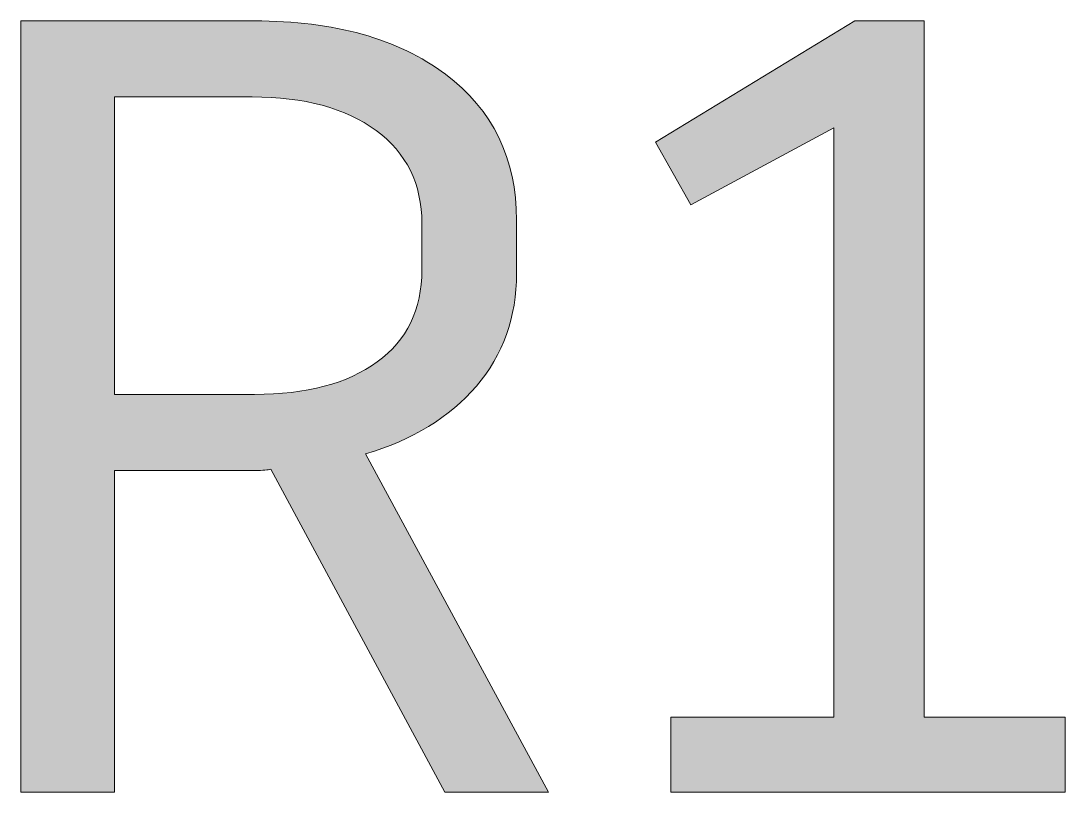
# Model space of a CAD drawing. Header units: millimetres. Extents: x 3.66 to 8.14, y -3.35 to -0.05.
import ezdxf

# ---------------------------------------------------------------- set-up
doc = ezdxf.new("R2010")
doc.units = ezdxf.units.MM
doc.header["$MEASUREMENT"] = 0
doc.layers.add('Layer 1', color=7, linetype='Continuous', lineweight=0)

# ---------------------------------------------------------------- blocks, each defined once
blk = doc.blocks.new('Block_0')
at = {"layer": 'Layer 1', "transparency": 33554687}
h = blk.add_hatch(color=7, dxfattribs=at)
h.dxf.hatch_style = 2
edge = h.paths.add_edge_path()
edge.add_spline(control_points=[(5.1893, -1.5087), (5.3169, -1.4159), (5.3807, -1.2845), (5.3807, -1.1145), (5.3807, -1.1145), (5.3807, -0.9162), (5.3807, -0.9162), (5.3807, -0.7462), (5.3154, -0.6132), (5.1847, -0.5172), (5.0541, -0.4213), (4.8769, -0.3733), (4.6535, -0.3733), (4.6535, -0.3733), (4.0633, -0.3733), (4.0633, -0.3733), (4.0633, -0.3733), (4.0633, -1.648), (4.0633, -1.648), (4.0633, -1.648), (4.6629, -1.648), (4.6629, -1.648), (4.8863, -1.648), (5.0619, -1.6017), (5.1893, -1.5087)], knot_values=[0, 0, 0, 0, 1, 1, 1, 2, 2, 2, 3, 3, 3, 4, 4, 4, 5, 5, 5, 6, 6, 6, 7, 7, 7, 8, 8, 8, 8], degree=3, periodic=0)
edge = h.paths.add_edge_path()
edge.add_spline(control_points=[(5.4798, -3.3526), (5.4798, -3.3526), (4.7338, -1.9691), (4.7338, -1.9691), (4.7211, -1.9723), (4.699, -1.9739), (4.6677, -1.9739), (4.6677, -1.9739), (4.0633, -1.9739), (4.0633, -1.9739), (4.0633, -1.9739), (4.0633, -3.3526), (4.0633, -3.3526), (4.0633, -3.3526), (3.6619, -3.3526), (3.6619, -3.3526), (3.6619, -3.3526), (3.6619, -0.0474), (3.6619, -0.0474), (3.6619, -0.0474), (4.6629, -0.0474), (4.6629, -0.0474), (5.006, -0.0474), (5.279, -0.1237), (5.4821, -0.2764), (5.6854, -0.4292), (5.7868, -0.6376), (5.7868, -0.902), (5.7868, -0.902), (5.7868, -1.1287), (5.7868, -1.1287), (5.7868, -1.3176), (5.7292, -1.479), (5.6143, -1.6127), (5.4994, -1.7464), (5.3415, -1.8432), (5.1398, -1.903), (5.1398, -1.903), (5.9236, -3.3526), (5.9236, -3.3526), (5.9236, -3.3526), (5.4798, -3.3526), (5.4798, -3.3526)], knot_values=[0, 0, 0, 0, 1, 1, 1, 2, 2, 2, 3, 3, 3, 4, 4, 4, 5, 5, 5, 6, 6, 6, 7, 7, 7, 8, 8, 8, 9, 9, 9, 10, 10, 10, 11, 11, 11, 12, 12, 12, 13, 13, 13, 14, 14, 14, 14], degree=3, periodic=0)
h = blk.add_hatch(color=7, dxfattribs=at)
h.dxf.hatch_style = 2
edge = h.paths.add_edge_path()
edge.add_spline(control_points=[(8.1381, -3.0313), (8.1381, -3.0313), (8.1381, -3.3526), (8.1381, -3.3526), (8.1381, -3.3526), (6.4478, -3.3526), (6.4478, -3.3526), (6.4478, -3.3526), (6.4478, -3.0313), (6.4478, -3.0313), (6.4478, -3.0313), (7.1467, -3.0313), (7.1467, -3.0313), (7.1467, -3.0313), (7.1467, -0.5054), (7.1467, -0.5054), (7.1467, -0.5054), (6.5331, -0.8359), (6.5331, -0.8359), (6.5331, -0.8359), (6.3817, -0.5667), (6.3817, -0.5667), (6.3817, -0.5667), (7.2362, -0.0474), (7.2362, -0.0474), (7.2362, -0.0474), (7.534, -0.0474), (7.534, -0.0474), (7.534, -0.0474), (7.534, -3.0313), (7.534, -3.0313), (7.534, -3.0313), (8.1381, -3.0313), (8.1381, -3.0313)], knot_values=[0, 0, 0, 0, 1, 1, 1, 2, 2, 2, 3, 3, 3, 4, 4, 4, 5, 5, 5, 6, 6, 6, 7, 7, 7, 8, 8, 8, 9, 9, 9, 10, 10, 10, 11, 11, 11, 11], degree=3, periodic=0)
at = {"layer": 'Layer 1'}
for points, knots in [([(5.4798, -3.3526), (5.4798, -3.3526), (4.7338, -1.9691), (4.7338, -1.9691), (4.7211, -1.9723), (4.699, -1.9739), (4.6677, -1.9739), (4.6677, -1.9739), (4.0633, -1.9739), (4.0633, -1.9739), (4.0633, -1.9739), (4.0633, -3.3526), (4.0633, -3.3526), (4.0633, -3.3526), (3.6619, -3.3526), (3.6619, -3.3526), (3.6619, -3.3526), (3.6619, -0.0474), (3.6619, -0.0474), (3.6619, -0.0474), (4.6629, -0.0474), (4.6629, -0.0474), (5.006, -0.0474), (5.279, -0.1237), (5.4821, -0.2764), (5.6854, -0.4292), (5.7868, -0.6376), (5.7868, -0.902), (5.7868, -0.902), (5.7868, -1.1287), (5.7868, -1.1287), (5.7868, -1.3176), (5.7292, -1.479), (5.6143, -1.6127), (5.4994, -1.7464), (5.3415, -1.8432), (5.1398, -1.903), (5.1398, -1.903), (5.9236, -3.3526), (5.9236, -3.3526), (5.9236, -3.3526), (5.4798, -3.3526), (5.4798, -3.3526)], [0, 0, 0, 0, 1, 1, 1, 2, 2, 2, 3, 3, 3, 4, 4, 4, 5, 5, 5, 6, 6, 6, 7, 7, 7, 8, 8, 8, 9, 9, 9, 10, 10, 10, 11, 11, 11, 12, 12, 12, 13, 13, 13, 14, 14, 14, 14]), ([(8.1381, -3.0313), (8.1381, -3.0313), (8.1381, -3.3526), (8.1381, -3.3526), (8.1381, -3.3526), (6.4478, -3.3526), (6.4478, -3.3526), (6.4478, -3.3526), (6.4478, -3.0313), (6.4478, -3.0313), (6.4478, -3.0313), (7.1467, -3.0313), (7.1467, -3.0313), (7.1467, -3.0313), (7.1467, -0.5054), (7.1467, -0.5054), (7.1467, -0.5054), (6.5331, -0.8359), (6.5331, -0.8359), (6.5331, -0.8359), (6.3817, -0.5667), (6.3817, -0.5667), (6.3817, -0.5667), (7.2362, -0.0474), (7.2362, -0.0474), (7.2362, -0.0474), (7.534, -0.0474), (7.534, -0.0474), (7.534, -0.0474), (7.534, -3.0313), (7.534, -3.0313), (7.534, -3.0313), (8.1381, -3.0313), (8.1381, -3.0313)], [0, 0, 0, 0, 1, 1, 1, 2, 2, 2, 3, 3, 3, 4, 4, 4, 5, 5, 5, 6, 6, 6, 7, 7, 7, 8, 8, 8, 9, 9, 9, 10, 10, 10, 11, 11, 11, 11]), ([(5.1893, -1.5087), (5.3169, -1.4159), (5.3807, -1.2845), (5.3807, -1.1145), (5.3807, -1.1145), (5.3807, -0.9162), (5.3807, -0.9162), (5.3807, -0.7462), (5.3154, -0.6132), (5.1847, -0.5172), (5.0541, -0.4213), (4.8769, -0.3733), (4.6535, -0.3733), (4.6535, -0.3733), (4.0633, -0.3733), (4.0633, -0.3733), (4.0633, -0.3733), (4.0633, -1.648), (4.0633, -1.648), (4.0633, -1.648), (4.6629, -1.648), (4.6629, -1.648), (4.8863, -1.648), (5.0619, -1.6017), (5.1893, -1.5087)], [0, 0, 0, 0, 1, 1, 1, 2, 2, 2, 3, 3, 3, 4, 4, 4, 5, 5, 5, 6, 6, 6, 7, 7, 7, 8, 8, 8, 8])]:
    blk.add_open_spline(points, degree=3, knots=knots, dxfattribs=at)

msp = doc.modelspace()

# ---------------------------------------------------------------- block references
at = {"layer": 'Layer 1'}
msp.add_blockref('Block_0', (0, 0), dxfattribs=at)

doc.saveas('drawing.dxf')
